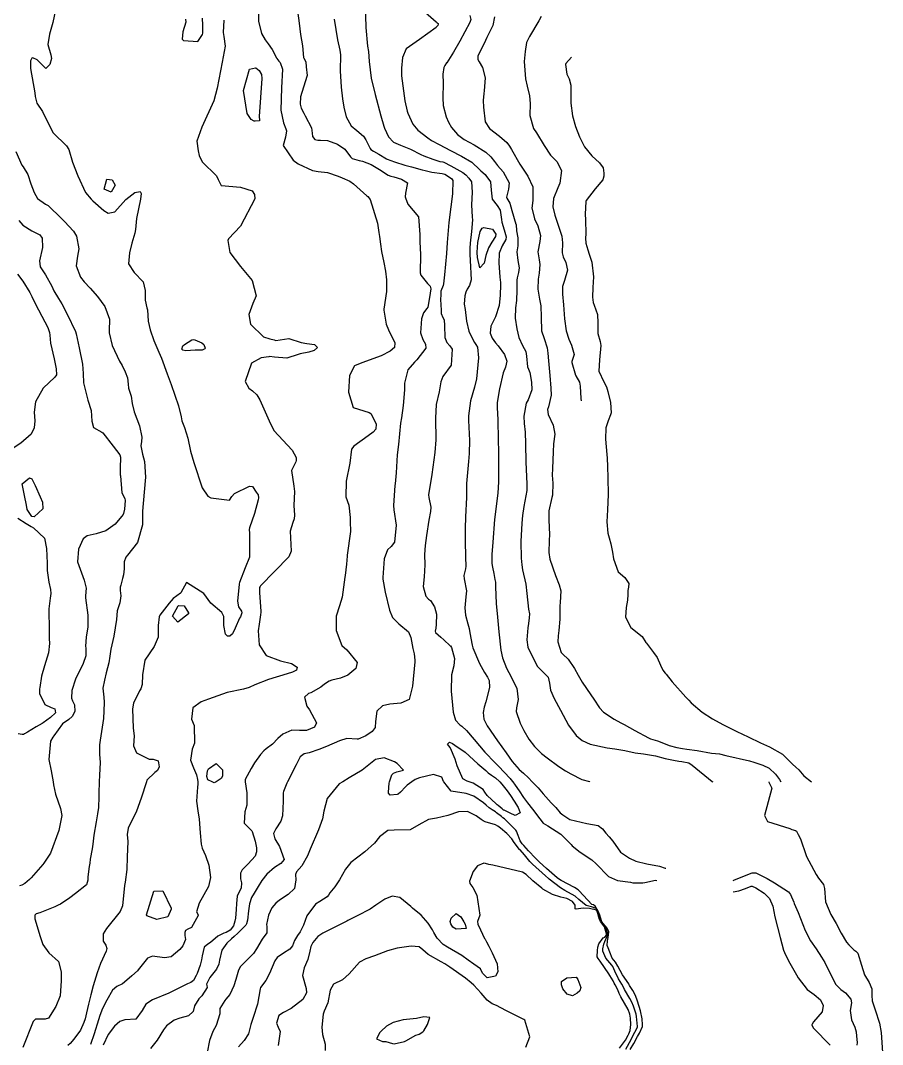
# Model space of a CAD drawing. Header units: feet. Extents: x 1313709 to 1317500, y 405869 to 411659.
# Drawn here: x 1316907 to 1317407, y 409847 to 410442 of the extents above; entities that cross this region are included whole.
import ezdxf

# ---------------------------------------------------------------- set-up
doc = ezdxf.new("R2010")
doc.units = ezdxf.units.FT
doc.layers.add('C-TOPO-MAJR', color=32, linetype='CONTINUOUS')

msp = doc.modelspace()

# ---------------------------------------------------------------- linework, layer by layer
at = {"layer": 'C-TOPO-MAJR'}
for points in [[(1316927.3, 410448.08), (1316925.69, 410440.79), (1316923.73, 410434), (1316922.85, 410428.13), (1316924.61, 410422.09), (1316924.9, 410419.84), (1316924.03, 410416.47), (1316921.6, 410414.09), (1316916.53, 410419.15), (1316914.04, 410420.31), (1316913.58, 410420.17), (1316912.66, 410418.54), (1316912.82, 410414.14), (1316915.29, 410400.01), (1316915.45, 410397.85), (1316916.46, 410393.93), (1316919.73, 410389.09), (1316924.26, 410379.66), (1316925.84, 410376.72), (1316933.56, 410369.2), (1316934.93, 410367.04), (1316937.11, 410359.78), (1316940.16, 410351.81), (1316944.67, 410342.17), (1316947.94, 410338.17), (1316948.89, 410337.36), (1316955.27, 410331.69), (1316957.8, 410330.09), (1316961.63, 410330.99), (1316968.16, 410338.12), (1316973.41, 410342.04), (1316976.34, 410342.76), (1316977.08, 410341.62), (1316976.57, 410338.17), (1316974.34, 410327.12), (1316973.66, 410320.66), (1316973.29, 410318.43), (1316971.62, 410312.71), (1316970.2, 410307.11), (1316969.62, 410300.64), (1316972.84, 410295.72), (1316978.2, 410290.21), (1316979.31, 410285.21), (1316979.29, 410279.56), (1316980.33, 410275.16), (1316980.61, 410273.93), (1316981.15, 410267.5), (1316982.16, 410262.36), (1316984.3, 410256.1), (1316987.33, 410249.5), (1316988.86, 410245.96), (1316992.13, 410236.79), (1316994.37, 410230.67), (1316998.76, 410218.35), (1317000.15, 410211.87), (1317000.61, 410209.61), (1317002.23, 410205.61), (1317004.11, 410199.5), (1317005.67, 410192.04), (1317007.62, 410185.3), (1317012.42, 410170.75), (1317015.65, 410165.82), (1317017.53, 410164.77), (1317028.38, 410163.53), (1317029.72, 410165.66), (1317031.16, 410167.36), (1317039.9, 410171.55), (1317041.74, 410171.47), (1317043.8, 410168.23)], [(1317045.04, 410450.25), (1317045.23, 410441.53), (1317046.91, 410434.48), (1317048.97, 410430.7), (1317050.75, 410428.34), (1317053.06, 410425.1), (1317055.56, 410420.32), (1317055.84, 410419.87), (1317057, 410418.39)], [(1317067.87, 410447.53), (1317068.75, 410440.45), (1317069.54, 410433.76), (1317070.61, 410427.34), (1317071.29, 410420.47), (1317071.47, 410420.04), (1317072.55, 410418.05), (1317072.9, 410415.03)], [(1317106.98, 410451.52), (1317107.45, 410437.93), (1317108.51, 410427.03), (1317108.94, 410424.06), (1317109.48, 410418.16), (1317110.57, 410408.52), (1317112.93, 410398.98), (1317116.17, 410386.54), (1317117.82, 410380.62), (1317118.22, 410379.51), (1317120.55, 410374.49), (1317123.62, 410371.34), (1317127.65, 410369.57), (1317133.33, 410367.24), (1317139.39, 410364.2), (1317141.05, 410363.46), (1317146.42, 410361.4), (1317150.36, 410360.2), (1317152.27, 410359.91), (1317152.82, 410359.73), (1317156.76, 410357.54), (1317163.86, 410353.8), (1317165.46, 410352.47), (1317167.37, 410350.48), (1317168.91, 410348.27), (1317169.3, 410342.23), (1317168.82, 410334.89), (1317169.27, 410327.75), (1317169.34, 410326.28), (1317168.85, 410319.42), (1317168.03, 410312.66), (1317167.87, 410309.88), (1317167.95, 410306.35), (1317168.11, 410302.71), (1317168.72, 410291.39), (1317167.75, 410288.11), (1317166.26, 410285.97), (1317165.45, 410284.19), (1317164.97, 410282.05), (1317164.62, 410277.27), (1317165.07, 410274.16), (1317165.98, 410267.4), (1317167.19, 410261.69), (1317168.52, 410259.15), (1317170.48, 410254.98), (1317171.32, 410253.83), (1317172.26, 410252.4), (1317172.86, 410246.18), (1317171.76, 410233.87), (1317170.57, 410229.09), (1317168.29, 410221.19), (1317167.07, 410212.52), (1317167.13, 410209.72), (1317167.7, 410198.16), (1317167.45, 410190.58), (1317167.03, 410185.93), (1317166.01, 410173.2), (1317165.85, 410164.95), (1317165.42, 410153.81), (1317165.17, 410147.14), (1317165.17, 410139.84), (1317165.29, 410130.31), (1317165.49, 410125.24), (1317165.32, 410123.6), (1317164.35, 410119.79), (1317164.54, 410117.76), (1317165.87, 410110.77), (1317165.55, 410107.33), (1317164.94, 410101.08), (1317165.35, 410096.78), (1317166.76, 410091.78), (1317167.49, 410089.04), (1317167.89, 410086.53), (1317169.18, 410079.34), (1317169.66, 410077.74), (1317173.43, 410068.66), (1317176.38, 410063.53), (1317178.19, 410060.8), (1317179.07, 410058.88), (1317179.27, 410054.78), (1317177.22, 410046.4), (1317176.22, 410043.33), (1317175.54, 410040.3), (1317175.93, 410036.43), (1317177.87, 410032.42), (1317183.96, 410023.71), (1317188.92, 410016.9), (1317192.5, 410011.7), (1317196.46, 410007.17), (1317198.95, 410004.96), (1317201.9, 410002.26), (1317204.1, 410000)], [(1317140.53, 410447.96), (1317148.33, 410441.25), (1317148.91, 410440.71), (1317149.39, 410440.21), (1317149.52, 410439.85), (1317149.19, 410439.05), (1317148.59, 410438.21), (1317148.28, 410437.93), (1317138.6, 410431)], [(1317002.69, 410442.82), (1317002.87, 410441.04), (1317001.1, 410435.32), (1317000.74, 410431.15), (1317001.66, 410430.32), (1317009.83, 410429.83), (1317012.68, 410433.76), (1317012.82, 410434.58), (1317012.73, 410439.34), (1317012.7, 410443.41)], [(1317025.1, 410442.11), (1317024.67, 410435.1), (1317024.98, 410432.77), (1317025.69, 410427.14), (1317024.1, 410417.76), (1317021.19, 410402.75), (1317019.29, 410395.39), (1317012.24, 410380.12), (1317009.37, 410371.96), (1317010.12, 410366.26), (1317010.7, 410363.52), (1317012.48, 410359.93), (1317020.79, 410351.81), (1317021.79, 410349.6), (1317023.54, 410346.26), (1317034.76, 410345.22), (1317041.44, 410343.03), (1317042.78, 410340.92), (1317043.02, 410338.36), (1317034.68, 410322.61), (1317027.8, 410315.18), (1317027.42, 410314.26), (1317028.57, 410307.33), (1317034.68, 410299.23), (1317041.42, 410290.99), (1317043.75, 410282.18), (1317041.91, 410277.6), (1317039.47, 410271.31), (1317040.4, 410265.59), (1317048.08, 410258.27), (1317051.71, 410257.25), (1317054.29, 410256.49), (1317055.28, 410256.29), (1317062.77, 410257.41), (1317069.87, 410255), (1317073.27, 410254.43), (1317077.67, 410253.89), (1317079.43, 410252.14), (1317077.49, 410250.43), (1317074.29, 410249.51), (1317069.33, 410248.55), (1317068.18, 410248.15), (1317061.54, 410245.91), (1317054.49, 410246.55), (1317051.53, 410246.81), (1317051.09, 410246.8), (1317046.59, 410246.08), (1317041.12, 410243.01), (1317037.42, 410232.48), (1317039.48, 410228.59), (1317041.68, 410226.99), (1317044.24, 410224.56), (1317045.86, 410221.7), (1317052.09, 410207.73), (1317053.59, 410204.89)], [(1317088.98, 410442.77), (1317090.94, 410430.7), (1317092.37, 410424.81), (1317092.67, 410422.01), (1317092.58, 410412.81), (1317093.06, 410403.21), (1317093.9, 410396.51), (1317094.71, 410391.67), (1317095.97, 410386.14), (1317098.9, 410380.75), (1317102.23, 410378.14), (1317106.2, 410374.84), (1317107.52, 410372.67), (1317109.97, 410367.63), (1317110.41, 410367.17), (1317111.91, 410366.19), (1317115.08, 410364.42), (1317119.47, 410361.64), (1317119.9, 410361.41), (1317124.16, 410359.95), (1317130.06, 410358.04), (1317133.93, 410356.97), (1317140.24, 410355.35), (1317141.82, 410354.87), (1317145.86, 410353.9), (1317151.73, 410353.24), (1317153.38, 410352.75), (1317157.16, 410350.33), (1317158.05, 410349.03), (1317157.76, 410341.3), (1317156.74, 410333.81), (1317155.6, 410324.7), (1317154.77, 410313.08), (1317154.37, 410306.72), (1317153.08, 410294.34), (1317152.56, 410289.06), (1317152.34, 410288.14), (1317151.07, 410284.75), (1317151.04, 410283.94), (1317151.02, 410282.79), (1317150.78, 410280.09), (1317151.16, 410273.74), (1317151.28, 410271.81), (1317152.15, 410269.57), (1317152.88, 410268.1), (1317153.06, 410264.9), (1317153.4, 410257.97), (1317154.54, 410254.97), (1317156.2, 410253.06), (1317157.64, 410251.2), (1317157.07, 410241.94), (1317152.18, 410235.35), (1317151.08, 410232.17), (1317150.02, 410226.34), (1317148.36, 410218.97), (1317147.86, 410211.2), (1317148.05, 410198.43), (1317147.58, 410191.11), (1317145.76, 410178.41), (1317143.86, 410166.61), (1317143.98, 410164.96), (1317145.17, 410159.49), (1317145.11, 410156.87), (1317144.14, 410151.88), (1317142.77, 410142.96), (1317141.85, 410137.12), (1317141.49, 410131.88), (1317141.77, 410125.93), (1317141.41, 410119.02), (1317140.76, 410113.38), (1317142.28, 410107.82), (1317143.92, 410106.1), (1317144.92, 410105.16), (1317147.4, 410101.48), (1317148.49, 410097.26), (1317148.32, 410091.39), (1317148.09, 410089.12), (1317147.72, 410087.52), (1317147.91, 410086.6), (1317150.95, 410083.9), (1317152.83, 410082.47), (1317156.47, 410079), (1317156.62, 410078.84), (1317157.16, 410077.87), (1317158.93, 410071.65), (1317158.63, 410067.31), (1317157.23, 410062.13), (1317156.92, 410052.6), (1317158.21, 410040.5), (1317159.58, 410035.85), (1317162.13, 410033.05), (1317163.22, 410032.25), (1317165.85, 410029.8), (1317170.43, 410024.47), (1317176.55, 410017.28), (1317182.57, 410011.04), (1317184.54, 410009.13), (1317191.28, 410001.95), (1317191.73, 410001.39), (1317192.73, 410000)], [(1317167.93, 410444.9), (1317168.39, 410442.59), (1317167.9, 410440.81), (1317162.1, 410430.04), (1317158.35, 410423.55), (1317154.41, 410417.48)], [(1317182.13, 410444.06), (1317181.28, 410439.05), (1317177.8, 410432.07), (1317176.12, 410428.64)], [(1317209.26, 410444.22), (1317208.01, 410441.75), (1317202.46, 410432.65), (1317200.82, 410429.14), (1317199.89, 410424.05), (1317199.46, 410418.1), (1317200.18, 410408.16), (1317201.21, 410403.78), (1317202.51, 410398.32), (1317202.84, 410393.8), (1317202.78, 410386.81), (1317204.91, 410379.29), (1317206.63, 410376.7), (1317211, 410369.35), (1317214.62, 410363.86), (1317218.36, 410360.11), (1317221.08, 410354.88), (1317220.12, 410347.51), (1317218.94, 410344.79), (1317216.43, 410338.6), (1317216.12, 410333.73), (1317217.19, 410328.99), (1317218.78, 410324.25), (1317221.2, 410316.77), (1317221.68, 410312.89), (1317221.51, 410307.04), (1317221.98, 410304.75), (1317223.64, 410301.41), (1317224.64, 410297.03), (1317222.81, 410291.08), (1317221.74, 410287.46), (1317221.72, 410283.06), (1317222.24, 410276.9), (1317222.89, 410268.84), (1317223.89, 410261.83), (1317225.27, 410256.95), (1317226.89, 410253.45), (1317228.39, 410248.01), (1317227.11, 410243.99), (1317227.06, 410243.49), (1317229.28, 410236.14), (1317229.49, 410235.72), (1317231.59, 410231.91), (1317231.99, 410229.76), (1317232.28, 410222.48), (1317232.51, 410221.2)], [(1317138.6, 410431), (1317130.9, 410425.49), (1317128.81, 410420.54), (1317128.24, 410414.33), (1317128.08, 410409.86), (1317130.03, 410395.42), (1317131.47, 410389.33), (1317131.85, 410388.14), (1317134.8, 410381.79), (1317137.75, 410378.35), (1317143.4, 410373.88), (1317145.61, 410372.36), (1317149.99, 410369.92), (1317156.58, 410366.51), (1317162.99, 410363.3), (1317169.06, 410359.7), (1317173.65, 410355.27), (1317174.29, 410354.62), (1317176.69, 410352.53), (1317177.23, 410352.03), (1317179.86, 410348.28), (1317180.33, 410343.41), (1317180.89, 410338.19), (1317183.72, 410334.64), (1317185.56, 410331.83), (1317186.28, 410326.43), (1317186.47, 410324.84), (1317187.78, 410320.38), (1317188.86, 410316.37), (1317188.71, 410314.8), (1317186.61, 410311.07), (1317184.92, 410306.97), (1317184.64, 410301.03), (1317185.1, 410295.77), (1317185.26, 410292.96), (1317185.66, 410289.92), (1317185.73, 410288.54), (1317185.42, 410282.44), (1317184.81, 410276.49), (1317182.73, 410269.89), (1317180.09, 410264.57), (1317179.72, 410260.48), (1317180.76, 410257.49), (1317182.69, 410254.86), (1317184.24, 410253.18), (1317187.99, 410248.06), (1317189.26, 410244.14), (1317188.47, 410240.71), (1317187.12, 410237.35), (1317185.06, 410228.2), (1317183.82, 410220.12), (1317183.77, 410217.26), (1317184.04, 410210.19), (1317184.29, 410198.46), (1317184.5, 410191.48), (1317184.56, 410186.95), (1317184.52, 410174.18), (1317184.03, 410167.65), (1317182.27, 410152.29), (1317181.14, 410139.05), (1317180.68, 410131.89), (1317180.7, 410126.78), (1317181.1, 410124.58), (1317181.84, 410121.01), (1317182.45, 410117.5), (1317182.72, 410115.82), (1317182.8, 410113.14), (1317183.05, 410103.49), (1317183.86, 410095.64), (1317184.73, 410086.99), (1317185.77, 410076.5), (1317186.73, 410071.9), (1317189.16, 410065.96), (1317190.56, 410063.48), (1317195.05, 410054.37), (1317195.95, 410047.77), (1317194.86, 410042.88), (1317194.75, 410040.71), (1317197.01, 410034.12), (1317199.13, 410029.69), (1317202.02, 410024.75), (1317205.35, 410020.57), (1317209.51, 410016.46), (1317212.79, 410013.89), (1317219.63, 410008.89), (1317223.33, 410006.43), (1317226.44, 410004.58), (1317232.98, 410001.29), (1317237.37, 410000.09), (1317237.55, 410000)], [(1317176.12, 410428.64), (1317172.59, 410421.4), (1317172.57, 410419.27), (1317173.26, 410418.07)], [(1317057, 410418.39), (1317057.65, 410417.55), (1317059.1, 410413.75), (1317058.5, 410402.85), (1317058.02, 410389.97), (1317059.71, 410382.63), (1317060.93, 410379.08)], [(1317173.26, 410418.07), (1317175.16, 410414.75), (1317176.67, 410408.62), (1317176.21, 410401.13), (1317175.97, 410399.53), (1317175.65, 410395.54), (1317175.71, 410391.59), (1317176.71, 410383.19), (1317179.32, 410379.19), (1317185.02, 410374.78), (1317189.26, 410371.07), (1317190.87, 410369.01), (1317192.02, 410367.05), (1317196.82, 410358.65), (1317201.45, 410351.63), (1317204.35, 410345.34), (1317204.5, 410337.54), (1317203.95, 410333.09), (1317205.39, 410327.04), (1317205.45, 410326.9), (1317207.39, 410322.73), (1317208.92, 410317.14), (1317208.53, 410313.73), (1317207.42, 410307.73), (1317208.16, 410302.98), (1317208.58, 410300.37), (1317208.08, 410295.2), (1317207.5, 410291.72), (1317207.36, 410286), (1317208.26, 410280.13), (1317209.04, 410276.37), (1317209.32, 410269.67), (1317209.41, 410261.89), (1317211.09, 410257.39), (1317212.7, 410252.01), (1317213.09, 410248.76), (1317213.58, 410244.31), (1317214.3, 410235.96), (1317214.97, 410228.48), (1317215, 410224.36), (1317213.45, 410217.67), (1317212.99, 410216.21), (1317213.27, 410213.18), (1317216.19, 410207.11), (1317217.12, 410201.78), (1317216.53, 410196.2), (1317216.21, 410191.58), (1317215.95, 410181.79), (1317215.78, 410180.55), (1317215.59, 410179.41), (1317215.59, 410178.1), (1317216.03, 410173.31), (1317215.77, 410166.45), (1317215.42, 410164.95), (1317213.71, 410157.22), (1317213.69, 410151.83), (1317214.11, 410143.59), (1317213.96, 410140.12), (1317213.69, 410133.19), (1317214.36, 410129.23), (1317217.65, 410119.84), (1317219.8, 410114.4), (1317220.61, 410110.82), (1317220.36, 410104.1), (1317220.21, 410102.18), (1317220.05, 410094.4), (1317219.63, 410087.78), (1317219.1, 410084.75), (1317218.87, 410081.25), (1317220.95, 410075.03), (1317221.82, 410074.02), (1317225.02, 410071.11), (1317228.6, 410065.73), (1317230.71, 410061.82), (1317233.14, 410057.9), (1317238.21, 410050.4), (1317239.8, 410047.99), (1317243.12, 410042.95), (1317245.47, 410040.39), (1317251.59, 410036.27), (1317255.45, 410034.3), (1317257.39, 410033.26), (1317263.66, 410029.71), (1317271.53, 410025.42), (1317272.8, 410025.01), (1317276.85, 410023.85), (1317281.32, 410022.01), (1317283.51, 410021.11), (1317288.07, 410019.9), (1317291.38, 410019.3), (1317293.93, 410018.9), (1317299.81, 410018.08), (1317308.17, 410016.68), (1317310.55, 410016.41), (1317312.74, 410016.13), (1317316.53, 410015.29), (1317330.18, 410012.08), (1317332.68, 410011.38), (1317337.97, 410009.67), (1317341.67, 410007.84), (1317345.38, 410004.4), (1317347.59, 410001.32), (1317348.49, 410000)], [(1317226.86, 410420.62), (1317223.55, 410416.94), (1317223.38, 410416.47), (1317224.15, 410410.87), (1317225.48, 410408.08), (1317226.52, 410404.46), (1317226.56, 410393.96), (1317227.53, 410386.67), (1317229.18, 410380.4), (1317231.46, 410374.44), (1317234.53, 410368.62), (1317238.63, 410363.36), (1317243.08, 410359.35), (1317245.34, 410356.52), (1317245.73, 410353.31), (1317245.69, 410351.66), (1317245.04, 410349.53), (1317240.58, 410344.3), (1317235.41, 410337.43), (1317235.22, 410336.93), (1317234.76, 410329.6), (1317235.02, 410326.22), (1317235.31, 410318.19), (1317235.07, 410315.62), (1317235.26, 410312.66), (1317236.33, 410308.91), (1317237.23, 410306.32), (1317238.7, 410301.61), (1317239.7, 410293.23), (1317239.35, 410287.01), (1317239.06, 410281.44), (1317239.47, 410278.34), (1317240.09, 410276.7), (1317242, 410271.32), (1317242.13, 410266.41), (1317242.27, 410260.31), (1317243.62, 410255.65), (1317243.98, 410253.27), (1317243.07, 410244.92), (1317242.74, 410238.3), (1317245.57, 410232.26), (1317247.2, 410229.21), (1317248.02, 410226.51), (1317249.54, 410220.17), (1317249.86, 410214.17), (1317249.63, 410212.96), (1317248.27, 410209.64), (1317246.78, 410205.44), (1317246.57, 410198.98), (1317247.45, 410190.08), (1317247.59, 410187.85), (1317247.74, 410183), (1317248.01, 410176.37), (1317248.27, 410166.74), (1317247.79, 410157.91), (1317247.42, 410150.97), (1317247.93, 410144.43), (1317248.71, 410141.66), (1317249.81, 410138.18), (1317250.74, 410133.29), (1317251.24, 410129.42), (1317254.02, 410121.83), (1317257.86, 410118.61), (1317260.26, 410115.07), (1317260.04, 410113.01), (1317259.64, 410111.07), (1317259.7, 410108.69), (1317259.37, 410105.46), (1317258.6, 410101.11), (1317258.2, 410095.55), (1317261.31, 410089.64), (1317267.95, 410084.31), (1317270.12, 410080.85), (1317270.35, 410080.39), (1317274.43, 410075.13), (1317276.62, 410072.2), (1317278.51, 410067.63), (1317279.86, 410064.73), (1317281.32, 410063.09), (1317281.8, 410062.55), (1317285.42, 410058.11), (1317293.23, 410049.04), (1317294.94, 410047.31), (1317296.47, 410045.88), (1317302.86, 410040.51), (1317308.75, 410036.52), (1317314.69, 410033.25), (1317322.98, 410029.25), (1317329.53, 410026.07), (1317336.57, 410022.57), (1317341.92, 410020.29), (1317349.45, 410015.98), (1317355.17, 410010.31), (1317357.14, 410008.46), (1317358.83, 410006.86), (1317361.83, 410003.39), (1317366.22, 410000)], [(1317043.12, 410383.62), (1317042.66, 410383.61), (1317040.84, 410384.53), (1317038.61, 410387.91), (1317036.45, 410401.35), (1317039.92, 410413.69), (1317043.42, 410414.58), (1317043.64, 410414.42)], [(1317045.6, 410412.98), (1317046.91, 410410.59), (1317047.08, 410408.21), (1317045.43, 410386.15), (1317045.73, 410384.02), (1317045.67, 410383.64), (1317043.12, 410383.62)], [(1317043.64, 410414.42), (1317045.6, 410412.98)], [(1317072.9, 410415.03), (1317073.48, 410409.96), (1317071.19, 410403.19), (1317069.54, 410397.67), (1317069.35, 410393.42), (1317069.95, 410391.02), (1317071.47, 410388.2)], [(1317152.95, 410415.04), (1317152.75, 410414.65), (1317152.18, 410410.79), (1317152.44, 410405.66), (1317152.16, 410397.01), (1317152.43, 410392.55), (1317154.15, 410386.02), (1317155.4, 410383.02), (1317157.3, 410379.78), (1317160.61, 410375.74), (1317164.53, 410372.93), (1317170.3, 410369.84), (1317177.15, 410365.58), (1317180.13, 410362.81), (1317182.17, 410360.07), (1317183.98, 410357.75), (1317187.22, 410354.04), (1317190.77, 410347.81), (1317190.31, 410343.96), (1317189.17, 410339.45), (1317189.41, 410338.82), (1317190.99, 410335.93), (1317192.2, 410331.58), (1317194.66, 410323.73), (1317194.68, 410323.59), (1317194.98, 410319.77), (1317195.66, 410315.88), (1317195.67, 410311.13), (1317195.2, 410307.62), (1317195.72, 410302.69), (1317196.43, 410298.44), (1317196.04, 410295.73), (1317195.3, 410292.61), (1317195.2, 410291.28), (1317195.22, 410285.38), (1317194.95, 410279.47), (1317194.46, 410275.25), (1317194.14, 410269.17), (1317195.17, 410263), (1317196.39, 410257.84), (1317198.47, 410253.34), (1317200.45, 410249.76), (1317200.77, 410247.05), (1317201.35, 410240.85), (1317201.87, 410239.49), (1317202.65, 410237.69), (1317203.67, 410232), (1317203.92, 410227.52), (1317201.72, 410221.8), (1317200.58, 410219.81), (1317199.24, 410212.18), (1317199.5, 410207.96), (1317199.95, 410202.99), (1317200.26, 410196.12), (1317200.45, 410185.53), (1317201.02, 410172.99), (1317200.91, 410169.14), (1317199.24, 410159.9), (1317198.41, 410154.66), (1317198.04, 410150.23), (1317197.48, 410139.5), (1317197.63, 410129.78), (1317197.99, 410126.05), (1317198.47, 410123.09), (1317200.3, 410114.77), (1317200.99, 410109.33), (1317201.89, 410100.2), (1317202.43, 410097.43), (1317202.38, 410095.09), (1317201.83, 410091.96), (1317201.48, 410089.34), (1317200.97, 410082.5), (1317201.51, 410078.06), (1317207.02, 410067.04), (1317212.43, 410061.78), (1317213.35, 410060.73), (1317214.2, 410057.28), (1317214.63, 410053.25), (1317216.8, 410048.32), (1317220.53, 410041.61), (1317225.11, 410032.79), (1317229.6, 410026.94), (1317233.13, 410024.03), (1317237.73, 410021.93), (1317247.59, 410019.69), (1317252.13, 410019.1), (1317257.88, 410018.08), (1317263.78, 410016.71), (1317268.61, 410016.17), (1317269.89, 410016.07), (1317273.31, 410015.53), (1317275.63, 410014.98), (1317281.32, 410013.47), (1317286.18, 410012.46), (1317289.16, 410011.95), (1317290.91, 410011.71), (1317294.95, 410010.91), (1317297.05, 410009.67), (1317308.62, 410000.13), (1317308.99, 410000)], [(1317154.38, 410417.43), (1317153.38, 410415.88), (1317152.95, 410415.04)], [(1317154.41, 410417.48), (1317154.38, 410417.43)], [(1317071.47, 410388.2), (1317072.31, 410386.64), (1317075.84, 410379.72), (1317076.28, 410376.52), (1317076.48, 410374.65), (1317077.84, 410372.98), (1317079.63, 410372.43), (1317081.1, 410372.47), (1317085.11, 410372.32), (1317090.97, 410370.25), (1317095.33, 410367.34), (1317098.54, 410362.9), (1317099.58, 410361.86), (1317103.51, 410360.74), (1317105.46, 410360.38), (1317110.52, 410358.41), (1317115.38, 410355.39), (1317120.44, 410352.19), (1317121.97, 410351.62), (1317123.65, 410351.15), (1317128.1, 410349.89), (1317131.57, 410347.73), (1317130.59, 410341.69), (1317130.29, 410339.52), (1317130.45, 410339.11)], [(1317060.93, 410379.08), (1317061.34, 410377.87), (1317060.79, 410374.32), (1317059.4, 410369.41), (1317065.32, 410360.9), (1317068.24, 410358.73), (1317076.54, 410354.89), (1317079.82, 410354.38), (1317085.21, 410353.68), (1317091.36, 410351.52), (1317093.75, 410350.67), (1317098.18, 410348.74), (1317100.21, 410347.19), (1317107.98, 410340.26)], [(1316904.16, 410366.01), (1316907.75, 410358.05), (1316908.51, 410356.93), (1316911.19, 410352.53), (1316913.02, 410347.17), (1316914.95, 410342.19), (1316916.79, 410338.59), (1316921.49, 410335.38), (1316922.95, 410334.58), (1316930.78, 410327.04), (1316932.42, 410325.31), (1316937.61, 410319.67), (1316939.36, 410316.7), (1316940.73, 410309.41), (1316940.09, 410305.16), (1316939.3, 410299.56), (1316941.76, 410292.94), (1316943.82, 410290.32), (1316947.44, 410286.63), (1316951.62, 410281.83), (1316955.91, 410275.95), (1316958.63, 410268.57), (1316958.36, 410261.74), (1316958.35, 410260.59), (1316960.14, 410253.25), (1316964.5, 410244.18), (1316966.03, 410241.74), (1316967.8, 410237.93), (1316969.04, 410234.49), (1316969.49, 410230.87), (1316969.69, 410228.44), (1316971.14, 410223.79), (1316971.82, 410219.65), (1316972.9, 410214.76), (1316976.03, 410206.66), (1316977.44, 410200.06), (1316977.14, 410197.49), (1316976.78, 410195.13), (1316977.74, 410190.21), (1316979.03, 410186), (1316979.57, 410176.88), (1316978.8, 410168.22), (1316977.7, 410157.03), (1316977.82, 410149.91), (1316977.85, 410149.1), (1316974.91, 410138.97), (1316969.15, 410131.52), (1316968.05, 410130.35), (1316967.19, 410127.79), (1316967.12, 410123.7), (1316966.66, 410120.23), (1316966.19, 410117.94), (1316965.15, 410114.19), (1316964.85, 410112.98), (1316964.83, 410111.11), (1316965.17, 410107.9), (1316964.6, 410103.81), (1316963.14, 410099.21), (1316962.73, 410094.3), (1316961.18, 410084.55), (1316959.34, 410076.91), (1316958.87, 410072.92), (1316958.25, 410069.05), (1316956.74, 410063.18), (1316955.65, 410059.01), (1316954.82, 410054.3), (1316955.32, 410049.2), (1316955.52, 410046.14), (1316955.51, 410045.79), (1316955.09, 410036.71), (1316953.21, 410024.18), (1316952.86, 410021.5), (1316952.89, 410016.01), (1316953.12, 410011.18), (1316952.85, 410003.84), (1316952.7, 410000)], [(1316957.1, 410349.87), (1316960.11, 410349.42), (1316961.84, 410346.39), (1316959.61, 410342.27), (1316955.59, 410344), (1316957.1, 410349.87)], [(1317107.98, 410340.26), (1317108.54, 410339.77), (1317109.9, 410337.97), (1317114.16, 410324.22), (1317115.07, 410318.89)], [(1317130.45, 410339.11), (1317131.91, 410335.33), (1317137.97, 410328.05), (1317138.77, 410317.67)], [(1316905.92, 410325.77), (1316908.36, 410323.14), (1316913.44, 410319.87), (1316918.22, 410317.55), (1316919.6, 410315.68), (1316919.66, 410310.14), (1316918.01, 410302.46), (1316918.41, 410298.98), (1316921.36, 410294.4), (1316925.11, 410287.79), (1316926.38, 410284.96), (1316929.07, 410280.64), (1316931.02, 410277.56), (1316934.1, 410271.49), (1316938.92, 410261.38), (1316939.31, 410260.12), (1316940.95, 410251.94), (1316942.95, 410242.39), (1316943.3, 410236.94), (1316943.47, 410231.58), (1316946.04, 410221.58), (1316947.87, 410215.56), (1316948.3, 410209.45), (1316949.4, 410205.69), (1316954.17, 410203.06), (1316954.82, 410202.53), (1316960.7, 410194.94), (1316964.69, 410189.8), (1316965, 410188.38), (1316964.86, 410182.01), (1316964.9, 410178.12), (1316964.91, 410177.61), (1316965.82, 410167.81), (1316967.46, 410164.56), (1316967.71, 410163.21), (1316967.25, 410158.24), (1316966.72, 410155.77), (1316966.5, 410155.24), (1316965.65, 410153.99), (1316961.87, 410149.56), (1316956.45, 410145.68), (1316950.86, 410143.89), (1316945.72, 410142.76), (1316943.4, 410141.09), (1316940.6, 410135.14), (1316940.07, 410127.64), (1316943.83, 410117.01), (1316945.14, 410112.5), (1316944.75, 410108.01), (1316944.67, 410106.75), (1316945.99, 410096.64), (1316946.12, 410089.71), (1316945.09, 410084.22), (1316944.74, 410078.57), (1316944.82, 410077.84), (1316944.87, 410073.09), (1316943.3, 410068.6), (1316938.87, 410059.62), (1316936.77, 410053.06), (1316936.48, 410048.58), (1316937.18, 410047), (1316938.29, 410044.62), (1316938.48, 410040.74), (1316937.01, 410037.96), (1316934.95, 410036.24), (1316931.34, 410033.66), (1316926.25, 410026.7), (1316925.72, 410025.92), (1316924.3, 410023.57), (1316923.42, 410012.85), (1316924.74, 410006.45), (1316925.83, 410000)], [(1317115.07, 410318.89), (1317115.47, 410316.58), (1317115.95, 410312.04), (1317116.56, 410307.85), (1317118, 410301.44), (1317118.87, 410296.47), (1317119.45, 410291.37), (1317119.44, 410284.61), (1317117.89, 410274.31), (1317117.86, 410273.73), (1317119.27, 410265.69), (1317120.55, 410262.46), (1317124.3, 410254.76), (1317124.1, 410252.19), (1317121.6, 410249.98), (1317116.3, 410247.22), (1317105.14, 410243.3), (1317100.81, 410241.57), (1317097.92, 410235.93), (1317097.41, 410226.11), (1317100.12, 410217.22), (1317109.49, 410214.34), (1317110.4, 410213.77), (1317113.45, 410207.75), (1317113.19, 410204.7), (1317111.76, 410203.01), (1317108.8, 410200.8), (1317100.48, 410194.92), (1317099.2, 410193.15), (1317098.12, 410185.01), (1317095.99, 410174.6), (1317095.94, 410165.51), (1317097.61, 410160.56), (1317098.32, 410153.5), (1317098.33, 410151.13), (1317098.49, 410145.4), (1317096.66, 410131.62), (1317096.58, 410130.92), (1317096.26, 410126.25), (1317095.46, 410119.78), (1317095.35, 410118.82), (1317093.69, 410107.15), (1317092.18, 410102.23), (1317090.31, 410096.11), (1317090.16, 410087.85), (1317093.47, 410079.11), (1317096.42, 410076.65), (1317102.45, 410069.17), (1317101.56, 410065.75), (1317096.99, 410061.94), (1317092.8, 410060.23), (1317087.74, 410059.09), (1317086.13, 410058.49), (1317083.45, 410056.67), (1317081.28, 410054.95), (1317075.6, 410051.68), (1317074.16, 410051.21), (1317071.89, 410049.03), (1317073.14, 410043.97), (1317074.76, 410041.84), (1317078.88, 410034.32), (1317077.73, 410031.65), (1317072.99, 410029.72), (1317068.94, 410029.77), (1317064.54, 410029.87), (1317059.19, 410027.59), (1317056.39, 410025.14), (1317053.24, 410021.9), (1317049.66, 410019.05), (1317048.16, 410017.94), (1317046.21, 410015.91), (1317042.82, 410011.02), (1317040.83, 410007.68), (1317037.45, 410001.36), (1317037.31, 410000.62), (1317037.4, 410000)], [(1317138.77, 410317.67), (1317138.91, 410315.83), (1317138.82, 410313.46), (1317139.23, 410306.15), (1317138.94, 410295.39), (1317139.37, 410294.2), (1317143.28, 410289.32), (1317144.5, 410288.21), (1317144.87, 410287.67), (1317145.14, 410286.21), (1317144.49, 410281.07), (1317143.39, 410275.64), (1317142.97, 410274.72), (1317140.99, 410272.21), (1317139.74, 410268.78), (1317139.28, 410260.56), (1317140.51, 410256.87), (1317142.15, 410254), (1317142.34, 410251.75), (1317137.11, 410244.89), (1317135.64, 410243.62), (1317131.78, 410239.26), (1317129.94, 410231.37), (1317129.84, 410227.59), (1317129.23, 410218.55), (1317128.11, 410211.39), (1317127.63, 410208.12), (1317126.38, 410195.76), (1317125.67, 410189.81), (1317125.06, 410179.36), (1317124.49, 410172.99), (1317124.39, 410172.04), (1317123.5, 410160.49), (1317123.69, 410157.96), (1317125.05, 410149.02), (1317124.03, 410139.13), (1317122.1, 410136.53), (1317120.08, 410134.58), (1317118.17, 410129.38), (1317117.34, 410118.66), (1317117.39, 410117.67), (1317118.72, 410110.05), (1317121.25, 410099.65), (1317123.03, 410095.34), (1317126.65, 410091.78), (1317132.17, 410087.13), (1317133.63, 410083.69), (1317134.73, 410077.44), (1317135.59, 410074.22), (1317135.99, 410070.61), (1317135.91, 410069.64), (1317134.6, 410055.44), (1317132.7, 410047.85), (1317127.84, 410045.63), (1317121.49, 410045.01), (1317117.16, 410044.07), (1317113.85, 410041), (1317113.16, 410034.94), (1317112.83, 410031.42), (1317111.07, 410029.28), (1317107.42, 410026.59), (1317103.08, 410024.78), (1317102.45, 410024.76), (1317096.41, 410025.12), (1317092.09, 410023.84), (1317084.56, 410020.57), (1317080.19, 410018.73), (1317074.55, 410016.87), (1317071.56, 410016.16), (1317069.34, 410014.45), (1317066.93, 410009.77), (1317062.04, 410000)], [(1317180.67, 410313.19), (1317178.64, 410310.03), (1317177.12, 410305.46), (1317176.15, 410301.1), (1317173.62, 410298.3), (1317172.27, 410304.31), (1317172.19, 410307.34), (1317172.24, 410310.38), (1317172.43, 410313.18), (1317173.78, 410319.51), (1317174.96, 410321.41), (1317176.05, 410321.82), (1317181.11, 410320.77), (1317182.9, 410317.88), (1317182.77, 410316.5), (1317180.67, 410313.19)], [(1316905.25, 410294.78), (1316908.36, 410290.57), (1316912.34, 410284.04), (1316913.49, 410281.66), (1316915.51, 410277.74), (1316919.23, 410270.25), (1316922.71, 410263.67), (1316923.76, 410260.87), (1316923.89, 410259.37), (1316924.3, 410254.64), (1316926.42, 410245.6), (1316927.73, 410239.84), (1316927.76, 410236.34), (1316926.87, 410234.88), (1316920.08, 410228.6), (1316915.71, 410220.62), (1316914.91, 410214.56), (1316915.28, 410209.65), (1316914.95, 410205.47), (1316913.19, 410201.87), (1316907.07, 410196.52), (1316902.62, 410193.78)], [(1317012.23, 410254.84), (1317013.45, 410253.82), (1317014.11, 410251.75), (1317013.89, 410251.26), (1317012.45, 410250.66), (1317008.34, 410250.49), (1317003.02, 410250.14), (1317001.17, 410250.5), (1317000.58, 410251.13), (1317001.29, 410253.09), (1317002.26, 410253.9), (1317006.36, 410256.55), (1317007.38, 410256.72), (1317008.09, 410256.53), (1317012.23, 410254.84)], [(1317053.59, 410204.89), (1317054.1, 410203.93), (1317064.7, 410192.43), (1317066.97, 410188.36), (1317067.06, 410186.58), (1317066.82, 410185.8), (1317064.28, 410180.79), (1317065.61, 410171.57), (1317066.1, 410168.51), (1317065.66, 410160.47), (1317066.02, 410154.85), (1317065.89, 410152.62), (1317064.98, 410150.46), (1317063.53, 410145.49), (1317064.06, 410133.9), (1317062.83, 410130.65), (1317046.3, 410113.85), (1317046.04, 410113.32)], [(1316918.27, 410165.4), (1316919.76, 410162.29), (1316919.84, 410158.4), (1316914.93, 410153.87), (1316913.6, 410154.1), (1316910.87, 410158.04), (1316910.45, 410160.66), (1316909.25, 410166.26), (1316907.93, 410173.03), (1316912.2, 410176.39), (1316913.57, 410175.88), (1316915.39, 410172.07), (1316918.27, 410165.4)], [(1317043.8, 410168.23), (1317044.85, 410166.57), (1317045.1, 410164.87), (1317044.97, 410163.74), (1317042.86, 410155.72), (1317039.92, 410147.38), (1317039.72, 410146.49), (1317039.85, 410144.39), (1317039.97, 410130.42), (1317037.47, 410124.24), (1317034.15, 410115.79), (1317033.99, 410114.91)], [(1316905.44, 410153.08), (1316910.14, 410149.95), (1316913.16, 410148.26), (1316914.56, 410147.51), (1316920.96, 410141.47), (1316922.05, 410135.38), (1316922.36, 410126.86), (1316922.42, 410123.79), (1316922.48, 410122.6), (1316923.44, 410115.96), (1316924.33, 410111.7), (1316924.58, 410109.29), (1316924.08, 410106.63), (1316923.43, 410100.49), (1316923.51, 410087.56), (1316923.66, 410083.1), (1316923.76, 410080.2), (1316923.11, 410074.92), (1316920.82, 410067.25), (1316919.11, 410061.23), (1316918.09, 410054.8), (1316917.99, 410054.05), (1316918.01, 410051.23), (1316921.04, 410044.9), (1316924.79, 410043.18), (1316926.8, 410042.37), (1316927.34, 410039.94), (1316924.44, 410037.34), (1316920.05, 410034.32), (1316919.43, 410033.9), (1316916.03, 410031.9), (1316911.03, 410028.85), (1316909.32, 410027.85), (1316908.7, 410027.49), (1316907.95, 410027.37), (1316905.48, 410027.83)], [(1317033.99, 410114.91), (1317033.96, 410114.75), (1317032.93, 410104.79), (1317033.52, 410101.6), (1317035.24, 410099.05), (1317035.52, 410098.05), (1317034.67, 410095.81), (1317034.13, 410094.91), (1317031.58, 410089.17), (1317030, 410085.83), (1317028.43, 410084.58), (1317027.05, 410084.6), (1317026, 410085.75), (1317025.04, 410090.79), (1317024.91, 410096), (1317023.78, 410098.27), (1317017.55, 410103.66), (1317013.36, 410109.35), (1317003.36, 410115.64), (1317000.01, 410109.79), (1316999.78, 410109.48), (1316995.52, 410106.35), (1316993.19, 410103.73), (1316987.8, 410096.73), (1316987.43, 410095.71), (1316986.93, 410090.79), (1316986.82, 410083.92), (1316984.47, 410078.6), (1316979.1, 410070.55), (1316977.68, 410062.09), (1316977.65, 410056.45), (1316976.72, 410053.96), (1316975.95, 410052.78), (1316972.57, 410045.57), (1316971.88, 410042.44), (1316972.35, 410031.11), (1316972.84, 410026.76), (1316972.62, 410020.81), (1316974.26, 410016.76), (1316981.68, 410013.22), (1316984, 410013.06), (1316986.78, 410012.07), (1316987.49, 410008.74), (1316986.41, 410006.56), (1316984.96, 410005.4), (1316980.29, 410000.88), (1316980.01, 410000)], [(1317046.04, 410113.32), (1317045.77, 410112.77), (1317045.67, 410111.82), (1317045.7, 410109.7), (1317046.42, 410099.15), (1317046.41, 410098.53), (1317046.24, 410096.98), (1317045.44, 410091.47), (1317044.9, 410087.63), (1317045.54, 410079.42), (1317049.56, 410073.25), (1317057.92, 410070.14), (1317064.28, 410068.74), (1317067.52, 410066.59), (1317067.21, 410064.74), (1317064.9, 410063.63), (1317061.77, 410062.64), (1317051, 410059.41), (1317043.06, 410056.33), (1317039.78, 410054.76), (1317036.35, 410053.73), (1317026.87, 410051.74), (1317016.04, 410048.01), (1317011.83, 410046.36), (1317006.98, 410042.87), (1317006.27, 410036.26), (1317007.69, 410032.65), (1317007.92, 410022.44), (1317006.54, 410018.93), (1317005.63, 410012.62), (1317007.31, 410008.08), (1317009.12, 410004.04), (1317009.73, 410001.41), (1317009.86, 410000)], [(1317004.56, 410098.11), (1317004.44, 410097.44), (1316998.37, 410092.76), (1316995.28, 410096.22), (1316998.47, 410102.19), (1316998.76, 410102.39), (1317001.96, 410102.21), (1317004.56, 410098.11)], [(1317167.39, 410000), (1317166.31, 410000.35), (1317163.76, 410001.63), (1317160.56, 410009.26), (1317159.32, 410013.21), (1317156.69, 410019.44), (1317156.42, 410019.83), (1317154.9, 410021.85), (1317155.96, 410023.07), (1317157.79, 410022.25), (1317159.2, 410021.35), (1317165.13, 410017.15), (1317172.56, 410010.48), (1317177.06, 410006.52), (1317178.59, 410005.18), (1317180.5, 410003.8)], [(1317121.28, 410000), (1317122.52, 410003.97), (1317123.48, 410004.97), (1317124.47, 410005.4), (1317125.51, 410005.81), (1317129.29, 410006.8), (1317125.71, 410010.55), (1317124.09, 410011.53), (1317118.17, 410013.82), (1317113.16, 410013.01), (1317105.39, 410006.82), (1317097.78, 410002.24), (1317094.02, 410000)], [(1317016.06, 410007.54), (1317020.63, 410010.63), (1317024.32, 410006.85), (1317024.23, 410003.22), (1317023.4, 410001.84), (1317020.48, 410000)], [(1317018.14, 410000), (1317015.79, 410001.15), (1317015.21, 410003.08), (1317015.6, 410006.39), (1317016.06, 410007.54)], [(1317152.79, 410000), (1317152.6, 410000.26), (1317151.69, 410002.69), (1317146.73, 410004.31), (1317138.62, 410002.34), (1317136.15, 410001.32), (1317134.26, 410000)], [(1317180.5, 410003.8), (1317182.68, 410002.33), (1317185.01, 410000.2), (1317185.19, 410000)], [(1316952.7, 410000), (1316952.44, 409993.41), (1316952.5, 409991.3), (1316952.15, 409985.07), (1316951.68, 409981.47), (1316950.92, 409976.8), (1316949.59, 409969.08), (1316948.89, 409963.83), (1316948.46, 409961.13), (1316947.41, 409955.04), (1316947.1, 409952.84), (1316946.8, 409950.73), (1316946.11, 409944.73), (1316946.06, 409942.92), (1316945.25, 409940.26), (1316938.82, 409935.09), (1316935.63, 409932.59), (1316930.1, 409928.98), (1316928.73, 409928.33), (1316926.82, 409927.49), (1316918.23, 409924.01), (1316916.06, 409923.31), (1316915.31, 409922.58), (1316915.26, 409920.52), (1316918.3, 409910.18), (1316919.86, 409905.57), (1316923.37, 409900.73), (1316928.91, 409895.69), (1316930.5, 409889.73), (1316930.63, 409884.52), (1316929.9, 409875.73), (1316927.44, 409869.58), (1316923.15, 409862.69), (1316923.12, 409862.68)], [(1316925.83, 410000), (1316926.13, 409998.17), (1316927.16, 409992.89), (1316930.23, 409984.48), (1316930.95, 409980.43), (1316929.21, 409971.7), (1316924.29, 409958.61), (1316920.46, 409952.84)], [(1316980.01, 410000), (1316977.04, 409990.45), (1316974.24, 409982.87), (1316969.38, 409973.15), (1316968.85, 409969.32), (1316969.2, 409965.3), (1316969.15, 409960.79), (1316968.79, 409956.34), (1316968.68, 409949.07), (1316967.66, 409941.66), (1316967.36, 409939.85), (1316966.07, 409927.97), (1316964.75, 409924.68), (1316956.8, 409914.89), (1316954.95, 409911.65), (1316954.98, 409907.41), (1316956.42, 409905.1), (1316957.03, 409903.13), (1316956.7, 409901.7), (1316953.48, 409894.57), (1316951.4, 409889.12), (1316949.16, 409881.61), (1316947.81, 409876.27), (1316946.48, 409870.82), (1316945.26, 409865.86), (1316944.4, 409862.29), (1316943.8, 409860.3), (1316941.74, 409855.81), (1316937.97, 409850.6), (1316935.72, 409848.04), (1316934.45, 409846.98)], [(1317009.86, 410000), (1317009.98, 409998.65), (1317009.79, 409996.83), (1317009.15, 409988.82), (1317009.98, 409983.18), (1317010.59, 409978.3), (1317011.26, 409970.36), (1317011.79, 409963.77), (1317012.41, 409961.39), (1317014.45, 409957.18), (1317016.33, 409951.6), (1317017.26, 409944.42), (1317016.05, 409939.2), (1317010.63, 409929.56), (1317009.04, 409924.4), (1317010.01, 409922.79), (1317010.17, 409922.31), (1317006.2, 409915.4), (1317004.16, 409914.34), (1317002.73, 409913.75), (1317002.3, 409912.57), (1317002.45, 409910.69), (1317002.75, 409908.35), (1317001.24, 409904.68), (1316999.42, 409902.62), (1316994.46, 409898.31), (1316990.49, 409897.7), (1316983.64, 409898.78), (1316980.74, 409897.53), (1316975.32, 409890.87), (1316974.8, 409890.22), (1316971.62, 409887.36), (1316968.7, 409884.87), (1316966.16, 409882.75), (1316962.88, 409881.12), (1316960.37, 409879.06), (1316957.05, 409873.29), (1316954.64, 409868.38), (1316953.09, 409864.22), (1316952.3, 409861.72), (1316949.65, 409853.66), (1316947.6, 409847.44)], [(1317037.4, 410000), (1317038.39, 409993.57), (1317038.34, 409986.51), (1317037.17, 409982.49), (1317036.8, 409976.03), (1317041.28, 409971.6), (1317041.52, 409971.23), (1317043.29, 409965.55), (1317044.06, 409961.66), (1317043.98, 409959.26), (1317043.26, 409956.88), (1317039.16, 409952.41), (1317035.72, 409948.86), (1317034.75, 409946.89), (1317034.63, 409943.57), (1317035.27, 409941.37), (1317035.02, 409938.19), (1317034.12, 409936.57), (1317032.75, 409933.56), (1317032.33, 409929.26), (1317032.22, 409925.81), (1317031.72, 409920.85), (1317031.47, 409919.02), (1317030.69, 409916.32), (1317028.67, 409913.78), (1317026.42, 409912.58), (1317024.91, 409912.04), (1317021.54, 409910.29), (1317017.19, 409906.71), (1317015.68, 409905.67), (1317013.52, 409904.01), (1317012.42, 409898.99), (1317012.1, 409896.68), (1317011.28, 409893.52), (1317009.49, 409888.72), (1317008.96, 409887.49), (1317007.33, 409884.59), (1317005.79, 409883.5), (1317003.87, 409882.7), (1316997.72, 409879.65), (1316993.13, 409877.32), (1316983.58, 409873.46), (1316979.66, 409870.9), (1316977.5, 409867.24), (1316973.86, 409862.26), (1316967.5, 409861.7), (1316964.68, 409860.92), (1316961.45, 409858.12), (1316957.75, 409853.33), (1316954.86, 409847.11)], [(1317062.04, 410000), (1317061.67, 409999.27), (1317059.67, 409994.4), (1317059.54, 409993.62), (1317059.49, 409988.72), (1317058.98, 409980.26), (1317058.2, 409977.17), (1317055.29, 409972.69), (1317053.91, 409970.04), (1317054.56, 409966.79), (1317057.38, 409962.35), (1317059.97, 409954.91), (1317058.13, 409952.65), (1317054.34, 409950.25), (1317049.98, 409946.42), (1317047.06, 409942.78), (1317044.85, 409939.24), (1317042.7, 409935.41), (1317041.14, 409932.8), (1317039.84, 409929.07), (1317039.34, 409925.12), (1317038.66, 409919.72), (1317038.23, 409917.54), (1317037.74, 409916.77), (1317033.09, 409912.13), (1317030.92, 409910.17), (1317029.42, 409908.91), (1317026.74, 409906.32), (1317023.82, 409902.15), (1317022.45, 409896.38), (1317022.19, 409894.13), (1317020.67, 409891.29), (1317016.81, 409886.28), (1317014.97, 409882.52), (1317015.07, 409881.64), (1317015.26, 409880.51), (1317012.26, 409875.72), (1317010.42, 409873.94), (1317008.04, 409869.9), (1317007.12, 409866.71), (1317004.51, 409864.08), (1316999.46, 409862.7), (1316996.23, 409861.57), (1316991.79, 409858.31), (1316990.04, 409855.99), (1316986.23, 409849.92), (1316982.5, 409845.09)], [(1317094.02, 410000), (1317091.97, 409998.79), (1317084.95, 409990.36), (1317083.06, 409983.01), (1317082.37, 409978.47), (1317080.06, 409972.14), (1317075.15, 409960.93), (1317073.64, 409957.02), (1317070.24, 409951.24), (1317067.26, 409947.68), (1317066.56, 409946.12), (1317066.83, 409942.99), (1317065.95, 409937.95), (1317062.45, 409934.47), (1317057.34, 409931.26), (1317055.22, 409929.56), (1317052.94, 409926.79), (1317051, 409922.49), (1317049.83, 409917.06), (1317049.91, 409916.01), (1317049.88, 409912.35), (1317047.32, 409908.59), (1317043.95, 409902.99), (1317042.3, 409900.39), (1317038.24, 409896.15), (1317034.61, 409892.77), (1317033.48, 409890.59), (1317031.94, 409885.28), (1317030.89, 409881.57), (1317028.58, 409876.51), (1317026.14, 409873.72), (1317025.58, 409873.1), (1317022.72, 409868.4), (1317022.64, 409867.65), (1317022.71, 409865.37), (1317020.51, 409858.55), (1317018.71, 409855.07), (1317016.77, 409849.85), (1317015.37, 409842.91)], [(1317020.48, 410000), (1317019.45, 409999.36), (1317018.14, 410000)], [(1317134.26, 410000), (1317131.46, 409998.06), (1317130.44, 409996.98), (1317127.56, 409993.91), (1317126.19, 409992.78), (1317125.65, 409992.53), (1317121.53, 409992.19), (1317120.67, 409993.41), (1317120.61, 409994.02), (1317121.02, 409999.17), (1317121.28, 410000)], [(1317261.02, 409844.65), (1317263.1, 409848.01), (1317265.3, 409852.03), (1317266.35, 409854.07), (1317268.05, 409858.02), (1317268.2, 409858.86), (1317267.9, 409862.33), (1317267.03, 409866.96), (1317265.31, 409872.7), (1317264.02, 409875.85), (1317262.41, 409878.83), (1317260.64, 409881.76), (1317260.44, 409882.17), (1317260.1, 409882.72), (1317256.45, 409887.89), (1317253.89, 409892.88), (1317252.44, 409895.33), (1317251.56, 409896.36), (1317250.58, 409897.66), (1317249.21, 409901.04), (1317248.18, 409903.55), (1317247.67, 409904.94), (1317247.72, 409907.6), (1317248.18, 409909.5), (1317248.54, 409912.93), (1317247.64, 409915.09), (1317245.31, 409917.64), (1317244.6, 409918.68), (1317243.31, 409922.6), (1317242.46, 409924.94), (1317240.73, 409927.78), (1317239.72, 409928.57), (1317238.79, 409928.84), (1317231.41, 409936.71), (1317230.67, 409937.36), (1317228.62, 409938.54), (1317220.86, 409942.61), (1317218.69, 409944.13), (1317218.55, 409944.25), (1317212.41, 409949.58), (1317208.23, 409953.39), (1317205.99, 409955.7), (1317201.96, 409959.99), (1317199.13, 409963.01), (1317198.28, 409963.96), (1317197.16, 409965.66), (1317195.87, 409968.87), (1317194.97, 409971.35), (1317194.61, 409971.92), (1317192.63, 409973.81), (1317191.03, 409975.46), (1317188.07, 409978.52), (1317187.08, 409979.16), (1317186.15, 409979.75), (1317183.37, 409981.97), (1317182.67, 409982.5), (1317180.85, 409983.67), (1317179.07, 409984.9), (1317177.4, 409986.35), (1317175.75, 409987.78), (1317170.21, 409991.7), (1317165.81, 409993.12), (1317156.93, 409994.51), (1317152.79, 410000)], [(1317185.19, 410000), (1317186.5, 409998.55), (1317189.52, 409994.77), (1317191.55, 409991.94), (1317193.61, 409988.68), (1317195.92, 409985.12), (1317197.14, 409981.88), (1317194.18, 409980.34), (1317191.26, 409981.76), (1317187.8, 409983.43), (1317187.48, 409983.6), (1317186.54, 409984.37), (1317184.29, 409986.24), (1317183.66, 409986.68), (1317183.06, 409987.13), (1317177.85, 409992.07), (1317176.59, 409993.92), (1317175.61, 409995.49), (1317169.88, 409999.18), (1317167.39, 410000)], [(1317192.73, 410000), (1317194.13, 409998.04), (1317196.52, 409994.68), (1317199.1, 409990.95), (1317201.35, 409987.75), (1317204.18, 409984.06), (1317208.45, 409978.4), (1317210.52, 409975.98), (1317213.06, 409974.37), (1317220.79, 409969.68), (1317226.67, 409963.64), (1317227.31, 409962.89), (1317231.96, 409959.13), (1317238.69, 409954.64), (1317241.25, 409952.41), (1317248.38, 409945.05), (1317253.53, 409942.67), (1317261.2, 409941.76), (1317262.6, 409941.39), (1317268.35, 409941.27), (1317269.38, 409941.55), (1317275.67, 409942.81), (1317276.44, 409942.63)], [(1317204.1, 410000), (1317207.47, 409996.53), (1317210.42, 409993.05), (1317215.1, 409987.87), (1317217.7, 409985.12), (1317220.4, 409982.01), (1317221.83, 409980.73), (1317225.97, 409978.08), (1317235.85, 409975.84), (1317242.4, 409974.69), (1317244.86, 409972.65), (1317246.81, 409970.19), (1317248.68, 409968.12), (1317250.86, 409965.43), (1317255.33, 409959.09), (1317260.5, 409955.61), (1317264.28, 409953.95), (1317270.59, 409952.41), (1317278.03, 409951.07), (1317281.32, 409949.91), (1317281.74, 409949.76)], [(1317341.44, 410000), (1317341.56, 409999.87), (1317343.3, 409996.35), (1317339.02, 409980.42), (1317340.76, 409977.01), (1317353.72, 409972.86), (1317354.8, 409972.36), (1317356.99, 409971.77), (1317357.49, 409971.34), (1317358.6, 409969.49), (1317359.82, 409966.88), (1317363.22, 409957.14), (1317363.74, 409955.94), (1317364.75, 409954.09), (1317368.92, 409946.14), (1317370.33, 409944.1), (1317373.15, 409940.35), (1317373.81, 409938.07), (1317374.44, 409930.32), (1317377.48, 409922.99), (1317380.66, 409917.65), (1317383.46, 409912.18), (1317386.67, 409906.91), (1317387.96, 409905.26), (1317390.93, 409902.34), (1317391.94, 409901.7), (1317393.11, 409900.59), (1317395.31, 409893.61), (1317396.99, 409887.91), (1317399.73, 409883.39), (1317401.32, 409879.85), (1317401.33, 409875.9), (1317401.45, 409872.88), (1317403.16, 409867.62), (1317405.84, 409859.77), (1317406.75, 409854.44), (1317407.5, 409842.79)], [(1317258.43, 409844.81), (1317261.45, 409850.46), (1317262.75, 409852.9), (1317264.61, 409856.41), (1317265.19, 409857.7), (1317265.23, 409857.98), (1317264.65, 409863.65), (1317264.35, 409865.17), (1317262.94, 409869.65), (1317261.97, 409872.06), (1317260.8, 409874.22), (1317257.68, 409879.43), (1317257.08, 409880.71), (1317256.13, 409882.41), (1317254.15, 409885.59), (1317252.06, 409890.09), (1317251.5, 409891.4), (1317250.82, 409892.77), (1317250.24, 409893.54), (1317246.87, 409897.56), (1317245.04, 409901.61), (1317245.08, 409903), (1317245.75, 409905.76), (1317246.29, 409907.26), (1317247.6, 409910.36), (1317247.86, 409912.31), (1317246.79, 409915.46), (1317245.47, 409917.06), (1317244.24, 409918.77), (1317243.25, 409921.33), (1317242.08, 409924.92), (1317241.18, 409926.36), (1317238.57, 409927.49), (1317235.49, 409928.24), (1317231.07, 409931.75), (1317229, 409933.68), (1317223.1, 409936.93), (1317220.42, 409938.48), (1317213.92, 409943.55), (1317213.5, 409943.93), (1317211.79, 409945.47), (1317204.29, 409952.08), (1317202.66, 409953.81), (1317199.53, 409957.59), (1317197.01, 409960.4), (1317196.73, 409960.72), (1317193.62, 409964.84), (1317192.28, 409966.84), (1317189.36, 409970.04), (1317185.57, 409973.1), (1317184.05, 409974.32), (1317182.68, 409975.06), (1317176.78, 409976.81), (1317175.51, 409977.37), (1317174.39, 409978.12), (1317171.57, 409980.2), (1317166.5, 409982.65), (1317161.25, 409982.55), (1317155.14, 409980.51), (1317148.43, 409978.81), (1317143.78, 409978.07), (1317138.3, 409974.96), (1317133.19, 409972.17), (1317123.84, 409971.89), (1317120.3, 409971.67), (1317115.38, 409968.12), (1317112.58, 409964.4), (1317106.79, 409959.24), (1317098.69, 409953.1), (1317095.58, 409949.27), (1317092.14, 409943.07), (1317089.53, 409939.06), (1317086.6, 409935.48), (1317085.78, 409934.25), (1317084.93, 409933.19), (1317080.67, 409930.58), (1317078.22, 409928.91), (1317073.27, 409922.21), (1317071.33, 409916.75), (1317069.4, 409912.97), (1317067.8, 409910.8), (1317066.08, 409907.89), (1317064.89, 409904.76), (1317063.4, 409902.78), (1317059.66, 409900.59), (1317055.92, 409897.91), (1317054.62, 409896.11), (1317051.52, 409888.78), (1317049.38, 409884.57), (1317046.34, 409880.51), (1317046.03, 409879.72), (1317044.59, 409870.89), (1317041.98, 409863.21), (1317040.69, 409859.02), (1317039.4, 409853.61), (1317036.89, 409849.8), (1317033.47, 409846.03)], [(1316920.46, 409952.84), (1316919.85, 409951.91), (1316913.13, 409944.33), (1316912.09, 409943.35)], [(1317254.76, 409845.4), (1317258.16, 409850), (1317259.79, 409852.94), (1317260.22, 409853.76), (1317260.96, 409855.6), (1317261.25, 409859), (1317261.06, 409862.76), (1317260.78, 409865.16), (1317259.86, 409867.85), (1317255.58, 409875.23), (1317254.64, 409877.02), (1317253.72, 409879.26), (1317252.33, 409882.12), (1317251.75, 409883.17), (1317251.02, 409884.48), (1317249.18, 409887.58), (1317248.64, 409888.48), (1317243.45, 409895.94), (1317242.32, 409897.42), (1317241.89, 409898.43), (1317241.9, 409902.07), (1317242.15, 409903.94), (1317242.71, 409905.86), (1317245.29, 409909.44), (1317246.22, 409909.78), (1317247.16, 409911.02), (1317247.25, 409911.76), (1317246.15, 409915.72), (1317245.65, 409916.41), (1317243.73, 409918.9), (1317243.18, 409920.06), (1317241.8, 409924.9), (1317241.47, 409925.45), (1317237.43, 409926.42), (1317233.57, 409926.64), (1317229.56, 409926.04), (1317229.07, 409926.32), (1317228.99, 409928.35), (1317227.52, 409930.41), (1317224.12, 409932.25), (1317220.64, 409933.04), (1317215.79, 409934.57), (1317210.26, 409937.71), (1317209.63, 409938.14), (1317204.5, 409942.42), (1317200.63, 409946.17), (1317198.46, 409947.62), (1317181.24, 409951.6), (1317178.97, 409952), (1317177.02, 409952.52), (1317175.99, 409952.74), (1317172.38, 409951.28), (1317169.8, 409947.84), (1317167.61, 409942.3), (1317167.88, 409941.03), (1317169.59, 409938.53), (1317171.85, 409934.13), (1317173.57, 409922.55), (1317172.31, 409918.89), (1317172.44, 409917.3), (1317174.04, 409914.12), (1317176.44, 409909), (1317176.67, 409908.54), (1317177.59, 409907.02), (1317178.92, 409904.66), (1317180.9, 409900.69), (1317183.73, 409894.22), (1317184.13, 409889.65), (1317182.68, 409887.14), (1317177.93, 409886.09), (1317175.26, 409888.89), (1317173.96, 409891.31), (1317170.27, 409894.2), (1317166.81, 409896.41), (1317163.2, 409899.05), (1317154.79, 409904.04), (1317152.31, 409905.6), (1317148.8, 409909.23), (1317146.98, 409912.43), (1317146.15, 409914.08), (1317143.7, 409917.83), (1317139.55, 409922.5), (1317134.63, 409926.55), (1317133.53, 409927.54), (1317127.21, 409932.81), (1317122.67, 409933.62), (1317118.46, 409931.88), (1317113.24, 409928.43), (1317109.89, 409926.12), (1317107.62, 409924.83), (1317104.68, 409923.39), (1317097.08, 409919.45), (1317096.48, 409919.13), (1317091.41, 409916.48), (1317082.47, 409912.12), (1317079.58, 409910.17), (1317076.68, 409906.76), (1317075.49, 409904.44), (1317074.9, 409901.74), (1317073.86, 409896.78), (1317071.71, 409892.03), (1317070.6, 409887.48), (1317072.78, 409879.92), (1317073.02, 409877.45), (1317070.88, 409873.6), (1317064.16, 409868.28), (1317059.58, 409866.09), (1317056.93, 409864.3), (1317055.57, 409859.79), (1317056.59, 409857.48), (1317057.74, 409854.94), (1317056.47, 409846.95)], [(1316912.09, 409943.35), (1316909.52, 409940.89), (1316907.68, 409940.05), (1316906.36, 409939.67)], [(1317320.72, 409942.77), (1317321.61, 409943.06), (1317331.71, 409947.16), (1317333.91, 409947.22), (1317340.57, 409943.88), (1317344.69, 409941.38), (1317352.87, 409936.1), (1317354.15, 409934.6), (1317355.93, 409930.1), (1317356.25, 409929.41), (1317358.56, 409924.07), (1317362.57, 409913.66), (1317365.73, 409907.74), (1317368.94, 409902.98), (1317372.14, 409898.13), (1317373.93, 409895.11), (1317376.84, 409889.04), (1317380.38, 409882.24), (1317383.29, 409879.35), (1317386.02, 409877.4), (1317389.11, 409873.86), (1317389.52, 409871.59), (1317388.75, 409867.24), (1317389.49, 409861.88), (1317391.5, 409857.49), (1317392.14, 409854.74), (1317392.32, 409852.26), (1317392.74, 409848.7), (1317392.58, 409847.11)], [(1316984.37, 409936.59), (1316989.62, 409936.78), (1316994.36, 409926.64), (1316994.43, 409926), (1316992.5, 409921.64), (1316986.02, 409919.97), (1316980.31, 409922.22), (1316980.18, 409922.66), (1316984.37, 409936.59)], [(1317320.81, 409936.2), (1317324.04, 409936.64), (1317328, 409938.06), (1317331.16, 409939.43), (1317331.86, 409939.45), (1317333.99, 409938.38), (1317338.69, 409935.34), (1317341.83, 409932.31), (1317343.79, 409927.72), (1317345, 409921.53), (1317348.03, 409909.56), (1317350.02, 409902.18), (1317350.51, 409900.81), (1317352.98, 409896.02), (1317357.48, 409887.83), (1317358.49, 409886.14), (1317363.7, 409879.48), (1317367.77, 409876.41), (1317371.4, 409873.4), (1317373.09, 409870.09), (1317372.4, 409866.52), (1317367.43, 409860.7), (1317366.64, 409859.23), (1317366.53, 409858.92), (1317366.52, 409858.64), (1317367.41, 409856.89), (1317377.14, 409847.08)], [(1317160.01, 409923.53), (1317162.54, 409921.67), (1317164.39, 409918.69), (1317165.12, 409917.32), (1317165.73, 409914.83), (1317159.93, 409914.52), (1317158.04, 409915.54), (1317156.74, 409917.56), (1317156.42, 409918.91), (1317156.93, 409920.86), (1317160.01, 409923.53)], [(1317200.36, 409845.97), (1317202.65, 409851.87), (1317199.75, 409861.62), (1317199.15, 409862.07), (1317188.71, 409867.14), (1317183.27, 409870.19), (1317180.8, 409871.16), (1317177.86, 409873.28), (1317174.38, 409877.23), (1317170.09, 409881.96), (1317168.7, 409883.32), (1317165.39, 409885.9), (1317156.32, 409892.35), (1317153.31, 409894.39), (1317151.24, 409895.45), (1317143.6, 409899.67), (1317140.48, 409902.52), (1317138.41, 409904.15), (1317133.83, 409904.54), (1317125.63, 409903.38), (1317120.11, 409901.85), (1317112.54, 409899.04), (1317107.39, 409897.19), (1317103.72, 409895.2), (1317097.79, 409888.41), (1317093.94, 409885.09), (1317088.73, 409882.43), (1317086.82, 409878.98), (1317085.37, 409871.71), (1317083.18, 409866.87), (1317082.61, 409865.18), (1317081.89, 409857.57), (1317082.38, 409853.31), (1317083.77, 409847.62), (1317083.91, 409843.96)], [(1317229.77, 409886.44), (1317230.62, 409885.12), (1317232.33, 409880.52), (1317231.65, 409878.69), (1317230.17, 409877.23), (1317227.46, 409875.77), (1317224.29, 409876.79), (1317221.84, 409879.88), (1317221.11, 409882.03), (1317221.12, 409884.14), (1317224.25, 409886.13), (1317229.55, 409886.54), (1317229.77, 409886.44)], [(1316923.12, 409862.68), (1316921.35, 409862.13), (1316915.69, 409862.26), (1316914.25, 409860.76), (1316908.35, 409845.8)], [(1317144.71, 409863.23), (1317141.06, 409863.46), (1317136.98, 409862.61), (1317129.13, 409861.78), (1317123.25, 409860.2), (1317119.55, 409858.14), (1317116.27, 409855.2), (1317115.53, 409854.46), (1317113.56, 409850.68), (1317117.21, 409849.15), (1317118, 409849.22), (1317119.08, 409849.23), (1317122.95, 409848.03), (1317123.98, 409847.81), (1317129.93, 409849.17), (1317130.74, 409849.62), (1317136.45, 409852.85), (1317137.79, 409853.32), (1317138.4, 409853.55), (1317140.52, 409854.88), (1317141.06, 409855.47), (1317143.28, 409859.02), (1317144.71, 409863.23)]]:
    msp.add_lwpolyline(points, dxfattribs=at)

doc.saveas('drawing.dxf')
